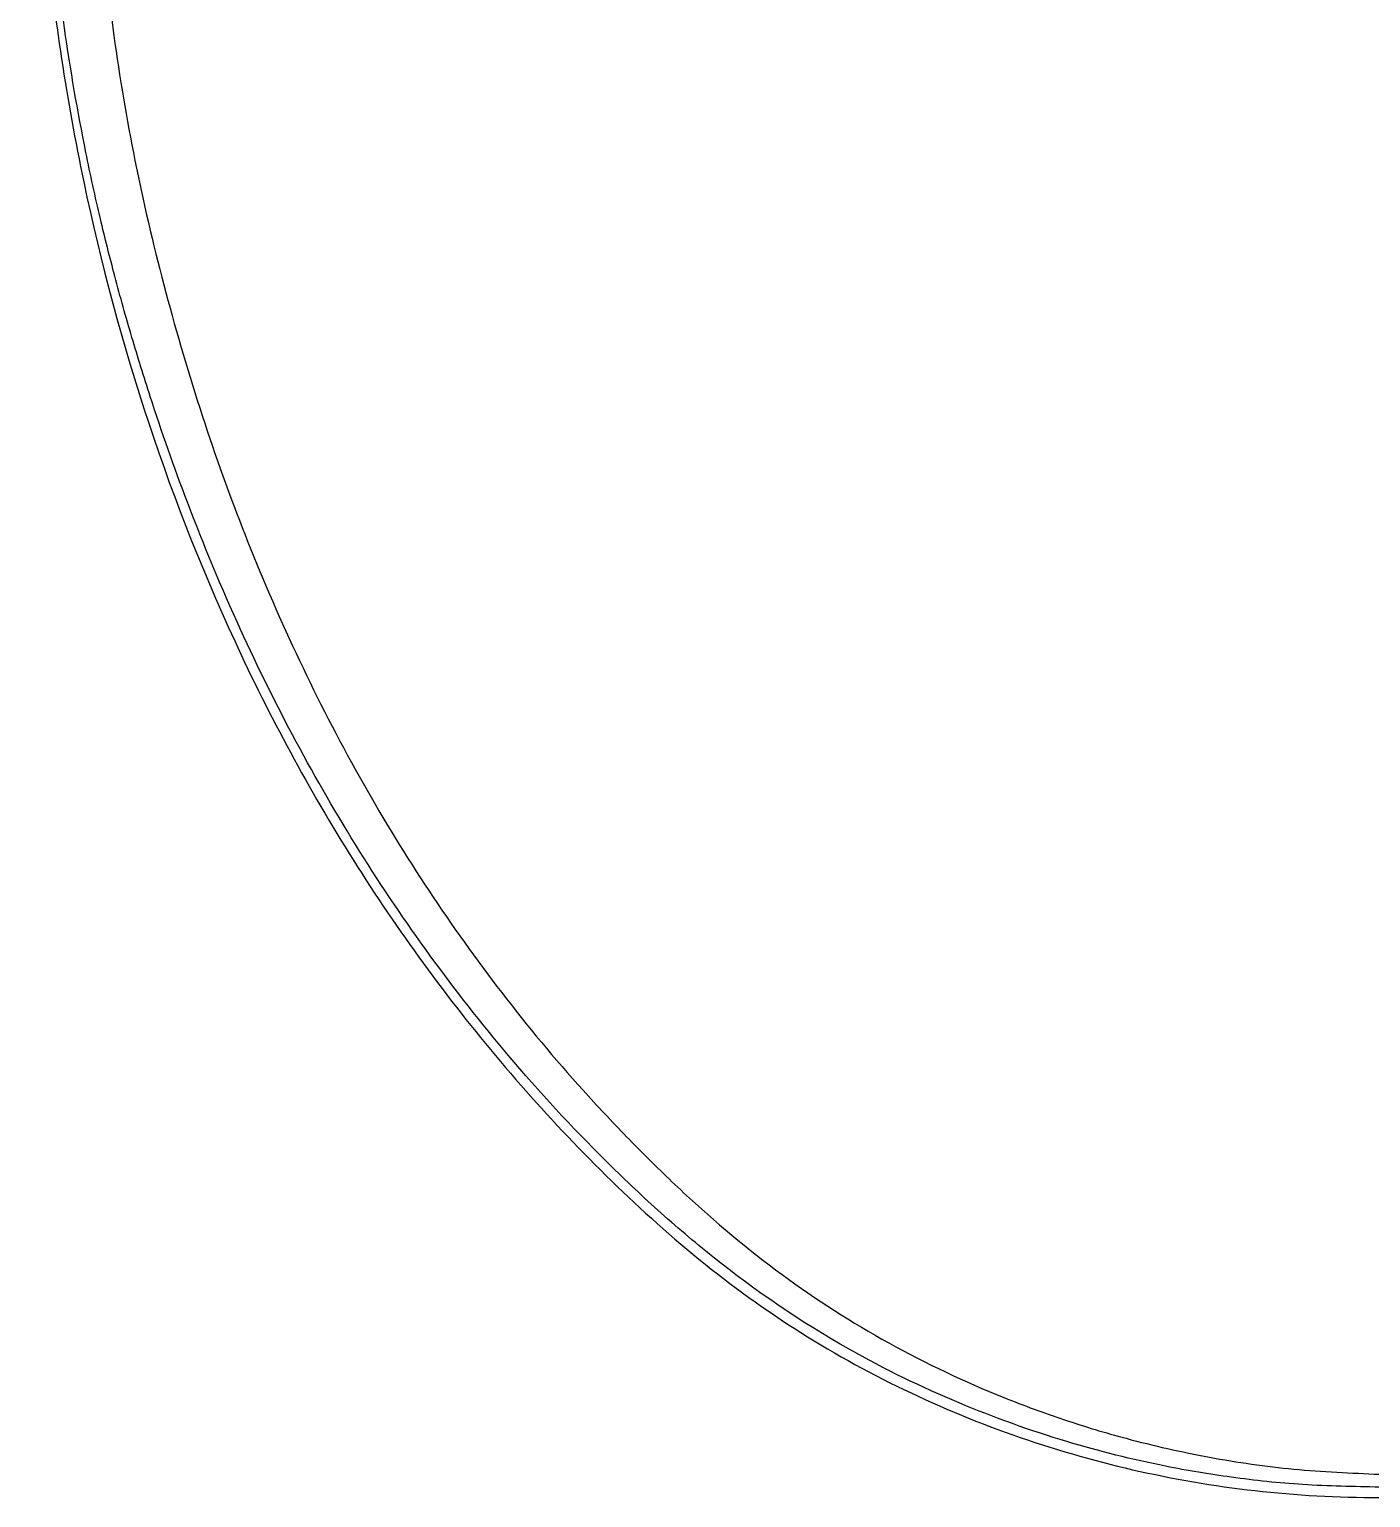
# Model space of a CAD drawing. Header units: millimetres. Extents: x 28 to 3046, y 8 to 3716.
# Drawn here: x 963.8 to 1162.8, y 851 to 1068.8 of the extents above; entities that cross this region are included whole.
import ezdxf

# ---------------------------------------------------------------- set-up
doc = ezdxf.new("R2010")
doc.units = ezdxf.units.MM
doc.layers.add('1LINE', color=7, linetype='CONTINUOUS')

msp = doc.modelspace()

# ---------------------------------------------------------------- linework, layer by layer
at = {"layer": '1LINE', "linetype": 'Continuous'}
for points, knots in [([(1164.12, 852.57), (1160.31, 852.64), (1152.95, 852.77), (1142.35, 853.9), (1130.63, 855.85), (1117.04, 859.26), (1101.25, 864.91), (1083.35, 873.61), (1068.59, 883.66), (1056.99, 893.58), (1046.66, 903.37), (1030.97, 920.4), (1015.73, 941.4), (1003.23, 962.99), (994.67, 980.27), (987.52, 997.42), (982.41, 1011.98), (978.94, 1023.19), (976.48, 1031.99), (974.18, 1041.14), (970.17, 1059.47), (967.52, 1078.27), (966.04, 1096.85), (965.31, 1109.28), (964.85, 1124.89), (964.86, 1143.66), (965.29, 1163.06), (965.94, 1181.75), (967.01, 1206.65), (968.94, 1237.13), (972.07, 1267.89), (975.44, 1292.31), (978.44, 1310.7), (981.27, 1325.91), (983.56, 1337.36), (984.69, 1342.7), (985.19, 1345.07)], [0, 0, 0, 0, 0.018946, 0.036614, 0.053001, 0.078065, 0.106249, 0.136388, 0.176904, 0.194704, 0.212376, 0.247738, 0.30991, 0.340983, 0.371843, 0.405858, 0.433404, 0.448643, 0.464291, 0.478876, 0.49559, 0.55773, 0.57326, 0.588809, 0.62002, 0.651428, 0.682817, 0.717371, 0.745505, 0.808517, 0.872207, 0.904588, 0.937476, 0.970643, 0.986922, 1, 1, 1, 1]), ([(980.34, 1334.92), (976.31, 1311.75), (973.07, 1288.28), (968.21, 1240.75), (966.55, 1216.71), (964.94, 1180.4), (964.5, 1168.27), (963.91, 1143.94), (963.78, 1131.75), (964.31, 1107.31), (964.97, 1095.07), (967.48, 1070.55), (969.32, 1058.32), (976.91, 1022), (984.73, 998.28), (1000.47, 964.88), (1006.4, 954.07), (1019.8, 933.18), (1027.15, 923.27), (1039.18, 909.3), (1043.35, 904.79), (1052.05, 896.07), (1056.56, 891.86), (1070.86, 879.88), (1081.31, 873.02), (1103.67, 862.07), (1115.5, 857.91), (1139.46, 852.4), (1151.67, 851.01), (1164.12, 851.02)], [0, 0, 0, 0, 0.125, 0.125, 0.25, 0.25, 0.3125, 0.3125, 0.375, 0.375, 0.4375, 0.4375, 0.5, 0.5, 0.625, 0.625, 0.6875, 0.6875, 0.75, 0.75, 0.78125, 0.78125, 0.8125, 0.8125, 0.875, 0.875, 0.9375, 0.9375, 1, 1, 1, 1]), ([(1034.46, 1332.3), (1033.47, 1330.37), (1031.24, 1326.01), (1026.5, 1316.7), (1017.91, 1299.3), (1006.68, 1273.71), (995.18, 1241.63), (985.9, 1208.11), (979, 1172.97), (973.96, 1136.67), (972.69, 1105.55), (974.63, 1080.66), (976.99, 1062.07), (980.48, 1043.54), (985.14, 1025.14), (990.73, 1007.06), (999.69, 983.25), (1013.49, 954.86), (1031.16, 928.6), (1045.31, 911.92), (1054.03, 902.81), (1063.07, 893.97), (1075.17, 883.81), (1091.14, 873.6), (1105.43, 866.84), (1117.33, 862.47), (1127.48, 859.41), (1138.83, 856.86), (1151.41, 855.02), (1159.87, 854.66), (1164.12, 854.47)], [0, 0, 0, 0, 0.012507, 0.028169, 0.059983, 0.123214, 0.185248, 0.247141, 0.309619, 0.372607, 0.435239, 0.466362, 0.497482, 0.528744, 0.560227, 0.591849, 0.622902, 0.686811, 0.748464, 0.7798, 0.795457, 0.811186, 0.842678, 0.873857, 0.905195, 0.921072, 0.936872, 0.957903, 0.978899, 1, 1, 1, 1])]:
    msp.add_open_spline(points, degree=3, knots=knots, dxfattribs=at)

doc.saveas('drawing.dxf')
